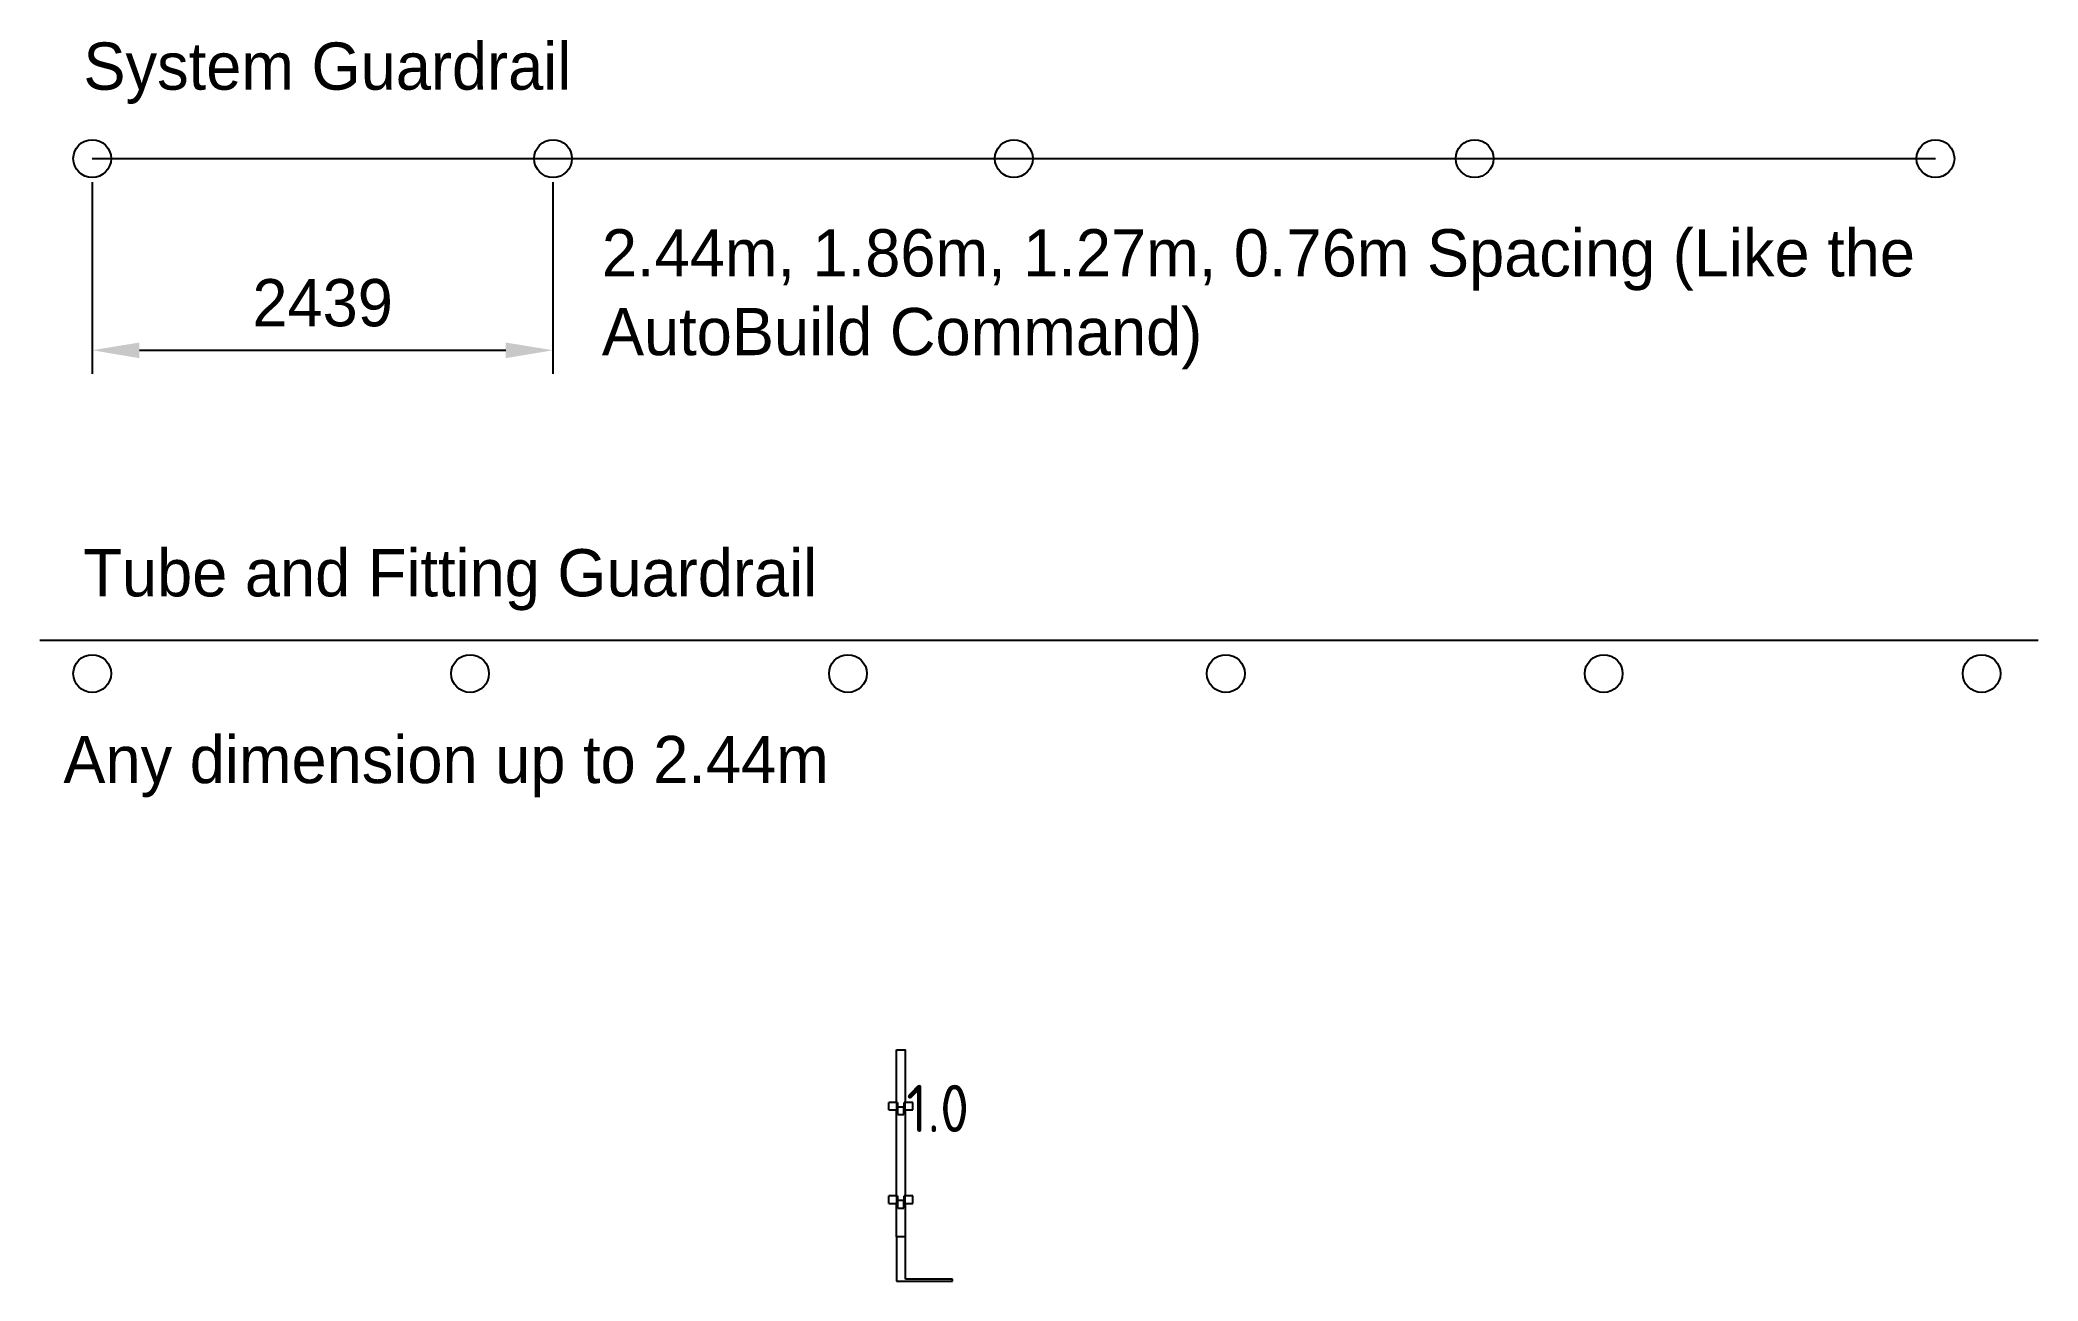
# Model space of a CAD drawing. Header units: millimetres. Extents: x 33738 to 44313, y 20800 to 27370.
import ezdxf
from ezdxf.enums import TextEntityAlignment as Align

# ---------------------------------------------------------------- set-up
doc = ezdxf.new("R2010")
doc.units = ezdxf.units.MM
doc.header["$PDMODE"] = 34
doc.header["$PDSIZE"] = -10
doc.layers.get('0').update_dxf_attribs({"linetype": 'CONTINUOUS'})
doc.layers.get('Defpoints').update_dxf_attribs({"linetype": 'CONTINUOUS'})
doc.styles.add('ARCH', font='archd.shx', dxfattribs={"height": 250})
doc.styles.add('KwikScaf ISO', font='isocp.shx')
doc.dimstyles.new('ISO-25', dxfattribs={"dimscale": 0, "dimtxt": 250, "dimasz": 250, "dimexe": 125, "dimexo": 125, "dimgap": 125, "dimtad": 1, "dimdec": 0, "dimdsep": 46, "dimtxsty": 'Standard', "dimcen": 250, "dimclrd": 256, "dimclre": 256, "dimclrt": 256, "dimazin": 0, "dimtfac": 1, "dimtdec": 0, "dimtmove": 0, "dimatfit": 3, "dimfxl": 1, "dimlwd": -1, "dimlwe": -1, "dimarcsym": 0})

# ---------------------------------------------------------------- blocks, each defined once
blk = doc.blocks.new('1.0m Standard')
at = {"color": 180, "extrusion": (-1, 6.12323e-17, 0)}
for p, q in [((0, 712), (0, 990)), ((0, 990), (48, 990)), ((48, 712), (48, 990)), ((-36, 712), (-40, 712)), ((-40, 672), (-40, 712)), ((-40, 672), (-36, 672)), ((2, 712), (-36, 712)), ((-36, 672), (2, 672)), ((0, 217), (0, 672)), ((2, 672), (2, 712)), ((6, 712), (2, 712)), ((2, 672), (6, 672)), ((6, 712), (6, 672)), ((8, 647), (8, 687)), ((18, 687), (8, 687)), ((8, 647), (18, 647)), ((30, 687), (18, 687)), ((18, 647), (30, 647)), ((40, 687), (30, 687)), ((30, 647), (40, 647)), ((40, 647), (40, 687)), ((42, 672), (42, 712)), ((46, 712), (42, 712)), ((42, 672), (46, 672)), ((84, 712), (46, 712)), ((46, 672), (46, 712)), ((46, 672), (84, 672)), ((48, 217), (48, 672)), ((88, 712), (84, 712)), ((84, 672), (88, 672)), ((88, 672), (88, 712)), ((-40, 177), (-40, 217)), ((-36, 217), (-40, 217)), ((2, 217), (-36, 217)), ((2, 177), (2, 217)), ((6, 217), (2, 217)), ((6, 217), (6, 177)), ((42, 177), (42, 217)), ((46, 217), (42, 217)), ((46, 177), (46, 217)), ((84, 217), (46, 217)), ((88, 217), (84, 217)), ((88, 177), (88, 217)), ((-40, 177), (-36, 177)), ((-36, 177), (2, 177)), ((0, 0), (0, 177)), ((2, 177), (6, 177)), ((8, 152), (8, 192)), ((18, 192), (8, 192)), ((8, 152), (18, 152)), ((30, 192), (18, 192)), ((18, 152), (30, 152)), ((40, 192), (30, 192)), ((30, 152), (40, 152)), ((40, 152), (40, 192)), ((42, 177), (46, 177)), ((46, 177), (84, 177)), ((48, 0), (48, 177)), ((84, 177), (88, 177)), ((48, 0), (0, 0))]:
    blk.add_line(p, q, dxfattribs=at)
blk = doc.blocks.new('1.0m Standard with Text')
blk.add_blockref('1.0m Standard', (0, 0))
at = {"color": 7, "style": 'KwikScaf ISO'}
blk.add_text('  1.0  ', height=250, dxfattribs=at).set_placement((671, 680), align=Align.MIDDLE_RIGHT)
blk = doc.blocks.new('*D40')
for p, q in [((34014, 26616), (34014, 25602)), ((36453, 26616), (36453, 25602)), ((34264, 25727), (36203, 25727))]:
    blk.add_line(p, q)
for points in [[(34264, 25768), (34264, 25685), (34014, 25727)], [(36203, 25768), (36203, 25685), (36453, 25727)]]:
    blk.add_solid(points)
at = {"layer": 'Defpoints', "color": 0}
for p in [(34014, 26741), (36453, 26741), (36453, 25727)]:
    blk.add_point(p, dxfattribs=at)
at = {"insert": (35234, 25977), "char_height": 250, "attachment_point": 5}
blk.add_mtext('2439', dxfattribs=at)

msp = doc.modelspace()

# ---------------------------------------------------------------- linework, layer by layer
at = {"color": 3}
for p, q in [((34014.4, 26741.4), (36453.4, 26741.4)), ((36453.4, 26741.4), (38892.4, 26741.4)), ((38892.4, 26741.4), (41331.4, 26741.4)), ((41331.4, 26741.4), (43770.4, 26741.4))]:
    msp.add_line(p, q, dxfattribs=at)
at = {"color": 6}
msp.add_line((33737.9, 24191.8), (44313.2, 24191.8), dxfattribs=at)
for p, q in [((38270.6, 21033.7), (38270.6, 20800)), ((38318.6, 20809.6), (38318.6, 21033.7)), ((38270.6, 20800), (38568.1, 20800)), ((38568.1, 20809.6), (38318.6, 20809.6)), ((38568.1, 20800), (38568.1, 20809.6))]:
    msp.add_line(p, q)
at = {"color": 3}
for centre in [(34014.4, 26741.4), (36453.4, 26741.4), (38892.4, 26741.4), (41331.4, 26741.4), (43770.4, 26741.4)]:
    msp.add_circle(centre, 100, dxfattribs=at)
at = {"color": 6}
for centre in [(34014.4, 24015.5), (36014.4, 24015.5), (38014.4, 24015.5), (40014.4, 24015.5), (42014.4, 24015.5), (44014.4, 24015.5)]:
    msp.add_circle(centre, 100, dxfattribs=at)

# ---------------------------------------------------------------- block references
msp.add_blockref('1.0m Standard with Text', (38270.6, 21033.7))

# ---------------------------------------------------------------- texts
at = {"char_height": 250, "attachment_point": 1, "style": 'ARCH'}
for s, insert, width in [('System Guardrail', (33967.7, 27356.2), 4722.697), ('2.44m, 1.86m, 1.27m, 0.76m Spacing (Like the AutoBuild Command)', (36712.2, 26367.7), 7971.568), ('Tube and Fitting Guardrail', (33967.7, 24674.2), 7224.223), ('Any dimension up to 2.44m', (33861.8, 23685.7), 7971.568)]:
    msp.add_mtext(s, dxfattribs=dict(at, insert=insert, width=width))

# ---------------------------------------------------------------- dimensions: what is measured, and where the dimension line sits
dim = msp.add_linear_dim(base=(36453.4, 25726.5), p1=(34014.4, 26741.4), p2=(36453.4, 26741.4), dimstyle='ISO-25', override={"dimscale": 1})
dim.commit()
dim.dimension.update_dxf_attribs({"geometry": '*D40', "text_midpoint": (35233.9, 25976.5)})

doc.saveas('drawing.dxf')
